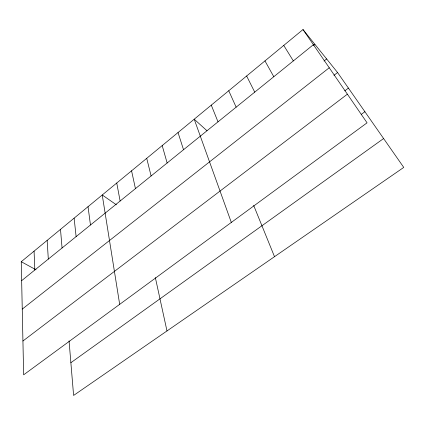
<?xml version="1.0" encoding="UTF-8"?>
<svg xmlns="http://www.w3.org/2000/svg" width="425" height="425" viewBox="0 0 425 425"><rect width="100%" height="100%" fill="white"/><g stroke="black" fill="none" stroke-linecap="round" stroke-linejoin="round"><path stroke-width="0.64" d="M303.004 29.559L367.062 122.82L23.646 374.829L21.25 261.71L303.004 29.559L337.562 72.521L403.75 167.413L73.605 395.441L69.057 340.935M21.654 280.659L313.395 44.689M313.363 45.597L314.904 44.354M324.041 61.014L326.644 58.947M22.254 309.103L329.248 67.761M333.97 75.321L337.562 72.521M344.787 90.865L348.42 88.092M22.929 341.004L347.384 94.175M361.245 114.405L364.889 111.701M70.874 362.711L383.61 138.539M21.25 261.71L36.008 269.779M116.397 204.802L102.239 194.979L119.675 304.364M206.98 130.746L194.209 119.197L231.317 222.434M283.751 45.422L293.34 60.908M264.966 60.897L273.796 76.723M246.638 76.001L254.734 92.135M228.746 90.743L236.146 107.174M253.667 205.397L274.507 256.679M211.273 105.14L218.009 121.842M178.027 132.536L183.531 149.727M162.196 145.578L167.137 162.993M146.715 158.334L151.109 175.95M155.343 277.583L166.988 330.942M131.569 170.813L135.442 188.626M116.748 183.026L120.121 201.02M88.033 206.683L90.467 225M74.12 218.147L76.118 236.608M60.499 229.373L62.066 247.972M47.148 240.369L48.312 259.096M34.069 251.148L34.845 269.992"/></g></svg>
